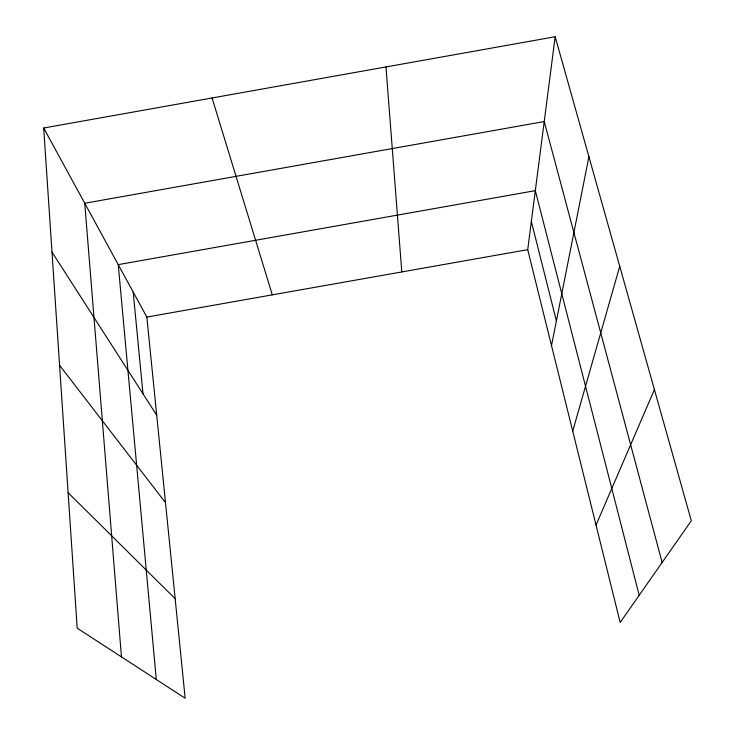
<?xml version="1.0" encoding="UTF-8"?>
<svg xmlns="http://www.w3.org/2000/svg" width="735" height="735" viewBox="0 0 735 735"><rect width="100%" height="100%" fill="white"/><g stroke="black" fill="none" stroke-linecap="round" stroke-linejoin="round"><path stroke-width="1.1" d="M555.164 36.75L691.313 520.757L620.184 622.453L527.712 249.661L555.164 36.75L43.687 128.019L77.184 628.159L185.165 698.25L146.844 317.061L43.687 128.019M551.507 345.588L588.91 156.73M572.721 431.123L619.734 266.309M596.03 525.066L654.416 389.596M146.844 317.061L527.712 249.661M68.107 492.689L175.16 598.694M59.581 365.313L165.494 502.648M51.992 252.059L156.702 415.174M212.066 97.966L272.299 294.854M662.125 562.486L544.231 121.551L84.745 203.264L121.459 656.897M639.193 595.276L535.319 190.659L118.234 264.637L156.289 679.507M531.341 221.501L556.395 320.883M133.191 292.043L142.994 393.822M385.967 66.94L401.797 271.941"/></g></svg>
